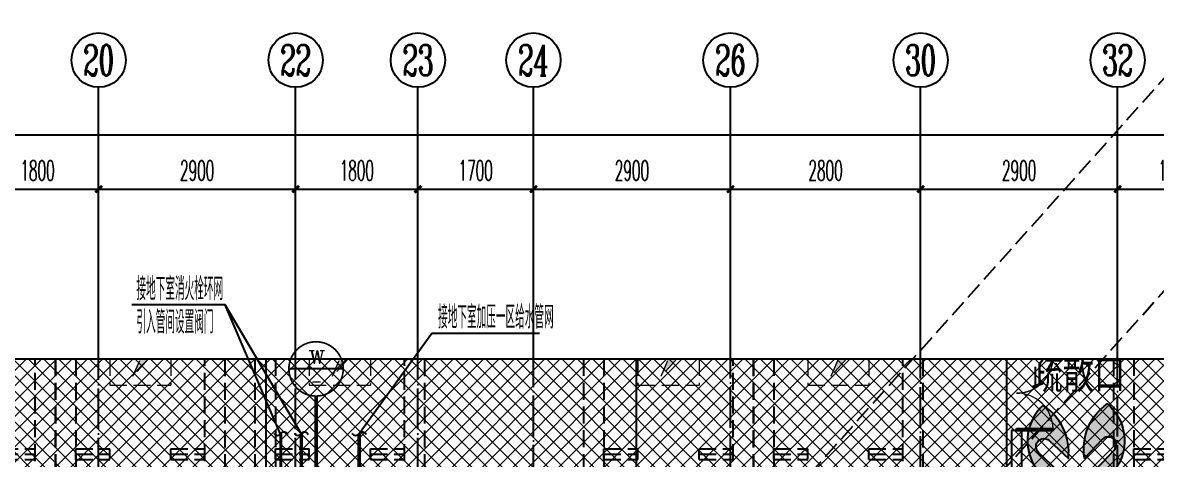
# Model space of a CAD drawing. Extents: x 27938 to 1507990, y 110129 to 923079.
# Drawn here: x 686473 to 703161, y 587550 to 593981 of the extents above; entities that cross this region are included whole.
import ezdxf
from ezdxf.enums import TextEntityAlignment as Align
from ezdxf.xclip import XClip

# ---------------------------------------------------------------- set-up
doc = ezdxf.new("R2010")
doc.units = 0
doc.header["$LTSCALE"] = 1000
doc.header["$MEASUREMENT"] = 0
doc.header["$XCLIPFRAME"] = 0
for name, pattern in [('5、6、7#楼参照$0$DASH', [0.35, 0.25, -0.1]), ('__DASH', [0.35, 0.25, -0.1]), ('DASH', [0.35, 0.25, -0.1]), ('DOTE', [2.4200000000000004, 2, -0.2, 0.02, -0.2])]:
    doc.linetypes.add(name, pattern=pattern)
for name, color, linetype in [('----建筑底图', 8, 'Continuous'), ('0-R疏散口', 20, 'Continuous'), ('AXIS', 3, 'Continuous'), ('AXIS_TEXT', 7, 'Continuous'), ('DIM_不分区消火栓', 1, 'Continuous'), ('DIM_雨水', 4, 'Continuous'), ('DOTE', 1, 'Continuous'), ('EQUIP_不分区消火栓', 7, 'Continuous'), ('EQUIP_给水', 7, 'Continuous'), ('HS-A-停车位（标准）', 9, 'Continuous'), ('HS-A-墙-砖', 2, 'Continuous'), ('PIPE-不分区消火栓', 1, 'TG_X'), ('PIPE-压力废', 31, 'YF'), ('PIPE-给水中', 72, 'J2'), ('WINDOW', 4, 'Continuous'), ('WINDOW_TEXT', 7, 'Continuous'), ('疏散口', 20, 'Continuous')]:
    doc.layers.add(name, color=color, linetype=linetype)
doc.layers.add('AE-PARKING', color=70, linetype='5、6、7#楼参照$0$DASH', lineweight=13)
doc.layers.add('填充', color=251, linetype='Continuous', lineweight=5)
doc.styles.add('-宋体', font='', dxfattribs={"width": 0.8})
doc.styles.add('_TCH_AXIS', font='COMPLEX', dxfattribs={"bigfont": 'GBCBIG'})
doc.styles.add('_TCH_DIM_T3', font='SIMPLEX.shx', dxfattribs={"width": 0.4941176470588236, "bigfont": 'GBCBIG.shx'})
doc.styles.add('_TWT_CIRCLE', font='COMPLEX', dxfattribs={"width": 1.1, "height": 3.5, "bigfont": 'HZTXT'})
doc.styles.add('COMPLEX', font='COMPLEX')
doc.styles.get("Standard").update_dxf_attribs({"font": 'gbenor.shx', "bigfont": 'gbcbig.shx'})
doc.styles.add('TG_LINETYPE', font='SIMPLEX', dxfattribs={"width": 0.8, "height": 3, "bigfont": 'HZTXT'})
doc.styles.get('-宋体').set_extended_font_data('SimSun')
doc.linetypes.add('J2', pattern='A,3,-0.2,["J2",Standard,S=0.25,R=0,X=-0.1,Y=-0.115],-0.35', length=3.55)
doc.linetypes.add('TG_X', pattern='A,2,-0.229,["X",TG_LINETYPE,S=0.1,R=0,X=-0.229,Y=-0.15],0', length=2.229)
doc.linetypes.add('YF', pattern='A,3,-0.2,["YF",Standard,S=0.25,R=0,X=-0.1,Y=-0.115],-0.35', length=3.55)
doc.dimstyles.new('_TCH_ARCH&&100', dxfattribs={"dimtxt": 297.5, "dimasz": 100, "dimexe": 250, "dimexo": 300, "dimgap": 126.25, "dimtad": 1, "dimdec": 0, "dimzin": 0, "dimdsep": 46, "dimtxsty": '_TCH_DIM_T3', "dimblk": 'ARCHTICK', "dimcen": 0.09, "dimclrt": 4, "dimazin": 2, "dimtfac": 1, "dimtdec": 0, "dimtix": 1, "dimtmove": 2, "dimatfit": 3, "dimfxl": 100, "dimtolj": 1, "dimtzin": 0, "dimarcsym": 0})

# ---------------------------------------------------------------- blocks, each defined once
blk = doc.blocks.new('A$C25A378E3')
at = {"layer": 'HS-A-停车位（标准）', "color": 0, "linetype": 'DASH'}
for p, q in [((299.9288666398497, 4280.200665866025), (299.9276344913524, 4120.200664976728)), ((299.9282505712472, 4200.200665451237), (799.9279646449722, 4200.00894667895)), ((299.9288666398497, 4280.200665866025), (799.9285807174165, 4280.00894703425)), ((799.9285807174165, 4280.00894703425), (799.9273485837039, 4120.008946264163)), ((1699.929113851395, 4280.193678615266), (1699.927881702897, 4120.19367778569)), ((1699.928497782676, 4200.193678200361), (2199.928211856517, 4200.001959428308)), ((1699.929113851395, 4280.193678615266), (2199.928827928961, 4280.001959843212)), ((2199.928827928961, 4280.001959843212), (2199.927595795365, 4120.001958953799)), ((299.9276344913524, 4120.200664976728), (799.9273485837039, 4120.008946264163)), ((1699.927881702897, 4120.19367778569), (2199.927595795365, 4120.001958953799)), ((300.0205537431175, 1700.046125917463), (-199.9740653929766, 2550.049336581258)), ((2200.020893819514, 1700.035927985562), (2700.026429273654, 2550.032717227354))]:
    blk.add_line(p, q, dxfattribs=at)
for points in [[(1.164153218269348e-10, 5499.999999999884), (2499.999999842257, 5499.971898506512), (2499.938176556607, -0.02810114610474557), (-0.06182328553404659, 3.472669050097466e-07)], [(299.9943796824664, 4999.996627852321), (2199.994379562442, 4999.975270717288), (2199.938176575466, -0.02472896687686443), (299.9381766954903, -0.003371831844560802)]]:
    blk.add_lwpolyline(points, close=True, dxfattribs=at)
blk = doc.blocks.new('充电车位')
at = {"layer": 'AE-PARKING', "linetype": 'ByBlock'}
h = blk.add_hatch(color=0, dxfattribs=at)
h.dxf.hatch_style = 1
h.paths.add_polyline_path([(-1007586.192309124, -1042637.750552036), (-1007473.70691881, -1042375.484842397), (-1007689.223537753, -1042375.484842405), (-1007425.007632948, -1042030.478523538), (-1007514.574478829, -1042281.719792634), (-1007278.962196556, -1042297.991757713)])
at = {"layer": 'AE-PARKING', "color": 0}
for p, q in [((-1007928.602682202, -1041872.947363779), (-1007028.602682206, -1041872.947363779)), ((-1007928.602682199, -1041872.947363779), (-1007928.602682201, -1042772.947363771)), ((-1007028.602682203, -1041872.947363779), (-1007028.602682201, -1042772.947363771)), ((-1007928.602682204, -1042772.947363771), (-1007028.602682201, -1042772.947363771))]:
    blk.add_line(p, q, dxfattribs=at)
at = {"layer": 'AE-PARKING', "color": 0, "linetype": 'ByBlock'}
for p, q in [((-1007425.007632948, -1042030.478523538), (-1007689.223537753, -1042375.484842405)), ((-1007425.007632948, -1042030.478523538), (-1007514.574478829, -1042281.719792634)), ((-1007278.962196556, -1042297.991757713), (-1007586.192309124, -1042637.750552036)), ((-1007514.574478829, -1042281.719792634), (-1007278.962196556, -1042297.991757713)), ((-1007689.223537753, -1042375.484842405), (-1007473.70691881, -1042375.484842397)), ((-1007586.192309124, -1042637.750552036), (-1007473.70691881, -1042375.484842397))]:
    blk.add_line(p, q, dxfattribs=at)
blk = doc.blocks.new('A$C1DD019F9')
at = {"layer": '疏散口'}
h = blk.add_hatch(color=0, dxfattribs=at)
edge = h.paths.add_edge_path()
edge.add_line((1657.837590239942, 3315.723901660649), (367.3306208625436, 2025.216944172512))
edge.add_arc((562.7390984487897, 1829.808464785995), 276.3493204781321, 134.999999736071, 315.0000450135555)
edge.add_line((758.1477304548025, 1634.400139819365), (1381.488251060247, 2257.740654682275))
edge.add_arc((-487.2515846193137, 1989.868379143272), 1887.841129295078, -24.12321173134552, 8.157426411511608, ccw=False)
edge.add_arc((-487.2518275084583, 1989.868449001487), 1887.841379523462, 303.5961554791981, 335.8767893464231, ccw=False)
edge.add_arc((1657.83757689014, 1657.627985069564), 1658.095916591085, 89.99999953869542, 228.4172749558772, ccw=False)
h = blk.add_hatch(color=0, dxfattribs=at)
edge = h.paths.add_edge_path()
edge.add_line((1657.837590239942, 3315.723901660649), (2948.344559617341, 2025.216944172512))
edge.add_arc((2752.936082031095, 1829.808464785995), 276.3493204781321, -135.00004501355562, 45.000000263928996, ccw=False)
edge.add_line((2557.527450025082, 1634.400139819365), (1934.186929419636, 2257.740654682275))
edge.add_arc((3802.926765099197, 1989.868379143272), 1887.841129295078, 171.8425735884883, 204.1232117313454)
edge.add_arc((3802.927007988342, 1989.868449001489), 1887.841379523464, 204.123210653577, 236.403844520802)
edge.add_arc((1657.837603589745, 1657.627985069564), 1658.095916591085, 311.5827250441228, 450.0000004613047)
at = {"layer": '疏散口', "color": 0}
for points in [[(1657.837590239942, 3315.723901660649), (367.3306208625437, 2025.216944172512, 1.000000395120669), (758.1477304548025, 1634.400139819365), (1381.488251060247, 2257.740654682275, -0.1417897514410627), (1235.721885070204, 1218.307265423704, -0.141789732410033), (557.3581269979476, 417.3751685111782, -0.6899650482418342), (1657.837590239942, 3315.723901660649)], [(1657.837590239942, 3315.723901660649), (2948.344559617341, 2025.216944172512, -1.000000395120669), (2557.527450025082, 1634.400139819365), (1934.186929419636, 2257.740654682275, 0.1417897514410627), (2079.953295409679, 1218.307265423704, 0.141789732410033), (2758.317053481937, 417.3751685111782, 0.6899650482418342), (1657.837590239942, 3315.723901660649)]]:
    blk.add_lwpolyline(points, format="xyb", close=True, dxfattribs=at)
blk = doc.blocks.new('$DorLib2D$00000002')
at = {"color": 0}
for p, q in [((-0.5, -5.684341886080802e-17), (-0.5000000000000007, 0.4875)), ((-0.4750000000000007, 0.4875), (-0.5000000000000007, 0.4875)), ((-0.475, -2.842170943040401e-17), (-0.4750000000000007, 0.4875)), ((0.475, -2.842170943040401e-17), (0.4750000000000007, 0.4875)), ((0.4750000000000007, 0.4875), (0.5000000000000007, 0.4875)), ((0.5, -5.684341886080802e-17), (0.5000000000000007, 0.4875)), ((-0.5, -5.684341886080802e-17), (-0.475, -2.842170943040401e-17)), ((0.5, -5.684341886080802e-17), (0.475, -2.842170943040401e-17))]:
    blk.add_line(p, q, dxfattribs=at)
at = {"color": 0, "lineweight": 13}
for centre, start, end in [((-0.4875, -4.263256414560601e-17), 0, 88.53071641864632), ((0.4875, -4.263256414560601e-17), 91.4692835813537, 180)]:
    blk.add_arc(centre, 0.4875, start, end, dxfattribs=at)
blk = doc.blocks.new('A$C74D73064')
at = {"layer": '填充'}
h = blk.add_hatch(dxfattribs=at)
h.set_pattern_fill('ANSI37', color=0, scale=100, style=0)
h.set_pattern_definition([(45, (-58932.59737397294, 57522.26104246161), (-112.2532015133644, 112.2532015133644), []), (135, (-58932.59737397294, 57522.26104246161), (-112.2532015133644, -112.2532015133644), [])])
h.paths.add_polyline_path([(-1883.245113433339, 67422.2569481032), (-1883.252093272109, 65922.25253493642), (-4383.245926994132, 65922.25253493642), (-4383.245369886106, 63622.25836530142), (-1883.245802703255, 63622.25285050017), (-1883.24528038752, 61422.52731195209), (-6483.052808433014, 61422.52585154667), (-6483.05280949513, 58222.52356318047), (-1733.246660446981, 58222.52356434404), (-1733.24626368488, 57522.26107485557), (966.753737372579, 57522.26107486594), (966.756026635645, 59622.3238344139), (1116.760784007143, 59622.18834295194), (1116.758494829061, 61422.38938027527), (1116.757451275247, 61422.50371264853), (1116.764397479943, 67422.25361470424)], flags=16)
h.paths.add_polyline_path([(28617.14278763864, 63622.25619117322), (28617.14160993224, 65922.25169613352), (26117.14164649148, 65922.25689576706), (26117.1416480873, 67422.25584840844), (23117.14164120343, 67422.25584840844), (23116.79998006136, 61422.52643550967), (18516.80651622411, 61422.52497610822), (18516.80691676997, 58222.52649465378), (23266.79900160988, 58222.52649481338), (23266.798996764, 57522.26019841316), (25966.79899782146, 57522.26019842352), (25966.79899781779, 59622.25636482809), (26416.80034948542, 59622.25741134246), (26416.80034957407, 61422.52504180919), (26116.80271172413, 61422.50283620611), (26117.14164410619, 63622.25626530824)], flags=16)
h.paths.add_polyline_path([(-14883.24656480824, 70322.2568880918), (39116.74030273309, 70322.2568880918), (39116.74030273309, 50822.25688926864), (-14883.24656480824, 50822.25688926864)])
at = {"color": 0}
blk.add_lwpolyline([(-14883.24656480824, 70322.2568880918), (39116.74030273309, 70322.2568880918), (39116.74030273309, 50822.25688926864), (-14883.24656480824, 50822.25688926864)], close=True, dxfattribs=at)
at = {"layer": 'DOTE', "color": 0}
for p, q in [((16380.0351011306, 128076.6066358479), (16380.0351011306, 3986.254199284827)), ((21830.0351011306, 128076.6066358479), (21830.0351011306, 3986.254199284827)), ((27280.03510113072, 128076.6066358479), (27280.03510113072, 3986.254199284827))]:
    blk.add_line(p, q, dxfattribs=at)
at = {"layer": 'HS-A-墙-砖', "color": 0}
for p, q in [((27355.02886946577, 69268.65864008274), (27355.02805970305, 67319.43241198882)), ((27505.02886946574, 69268.65857776857), (27355.02886946577, 69268.65864008274)), ((27505.02814278642, 67519.42715750412), (27505.02886946574, 69268.65857776857))]:
    blk.add_line(p, q, dxfattribs=at)
at = {"layer": '0-R疏散口', "color": 169, "xscale": -0.4305656706515025, "yscale": 0.4305656706515025, "zscale": 0.4305656706515025, "rotation": 181.4259203059818}
blk.add_blockref('A$C1DD019F9', (27571.87661349843, 69811.8500763221), dxfattribs=at)
at = {"layer": 'AE-PARKING', "color": 169, "rotation": 359.9974937272497}
for p in [(1022054.149343826, 1112662.743278881), (1024992.076998554, 1112662.743279228), (1029829.211167111, 1112662.743279228), (1032329.149343826, 1112662.743278881)]:
    blk.add_blockref('充电车位', p, dxfattribs=at)
at = {"layer": 'HS-A-停车位（标准）', "color": 169, "linetype": 'DASH', "xscale": -0.9999999999999996, "rotation": 179.9993559612105}
for p in [(10780.09692437423, 73119.25646130368), (13280.03510108881, 73119.25646095606), (16217.9627558178, 73119.25646130368), (21055.09692437423, 73119.25646130368), (23555.03510108881, 73119.25646095606), (28855.10045642976, 73119.25646130368)]:
    blk.add_blockref('A$C25A378E3', p, dxfattribs=at)
at = {"layer": 'WINDOW', "color": 169, "xscale": -1100, "yscale": -1100, "zscale": -1100, "rotation": 89.99997619774147}
blk.add_blockref('$DorLib2D$00000002', (27430.02909795104, 69818.65860892594), dxfattribs=at)
at = {"layer": '0-R疏散口', "color": 0, "style": '-宋体', "width": 0.75}
blk.add_text('疏散口', height=450, dxfattribs=at).set_placement((27647.95893533726, 69880.72005112586))
at = {"layer": 'WINDOW_TEXT', "color": 0}
for s, height, p in [('FM', 7, (26988.68705276871, 69805.41009283526)), ('1221', 7, (26988.68705868782, 69819.65831978561)), ('甲', 6.75177304964539, (26988.68705664604, 69814.74342616858))]:
    blk.add_text(s, height=height, rotation=89.99997619774147, dxfattribs=at).set_placement(p)
blk = doc.blocks.new('HFHFTHFD')
at = {"layer": 'DOTE', "color": 0, "linetype": 'DOTE', "ltscale": 0.3}
for p, q in [((447416.5787015875, 601748.8100391305), (447416.5787015874, 612948.8100463543)), ((450316.5787016969, 601748.8100473222), (450316.5787016969, 612948.8100463543)), ((452116.5787017875, 601748.8100473222), (452116.578702373, 612948.8100463543)), ((453816.5787012345, 604548.8100388076), (453816.5787012078, 612948.8100463543)), ((456716.5787018152, 603949.0803065526), (456716.5787018152, 612948.8100463543)), ((459516.5787027521, 603949.0803065526), (459516.5787027522, 612948.8100463543)), ((462416.5787033328, 604548.8100388076), (462416.5787033596, 612948.8100463543))]:
    blk.add_line(p, q, dxfattribs=at)
blk = doc.blocks.new('_ArchTick')
at = {"color": 0, "linetype": 'ByBlock', "const_width": 0.4}
blk.add_lwpolyline([(-0.5, -0.5), (0.5, 0.5)], dxfattribs=at)
blk = doc.blocks.new('*D359')
at = {"layer": 'AXIS', "color": 0, "lineweight": -2}
for p, q in [((702591.7965476054, 589328.922483862), (702591.7965476054, 591778.9224838195)), ((704291.7965464683, 589328.922483777), (704291.7965464683, 591778.9224838195)), ((702591.7965476054, 591528.9224838195), (704291.7965464683, 591528.9224838195))]:
    blk.add_line(p, q, dxfattribs=at)
at = {"layer": 'Defpoints', "color": 0}
for p in [(704291.7965464683, 591528.9224838195), (702591.7965476054, 589028.922483862), (704291.7965464683, 589028.922483777)]:
    blk.add_point(p, dxfattribs=at)
at = {"layer": 'AXIS', "color": 0, "lineweight": -2, "xscale": 100, "yscale": 100, "zscale": 100, "rotation": 180}
blk.add_blockref('_ArchTick', (702591.7965476054, 591528.9224838195), dxfattribs=at)
at = {"layer": 'AXIS', "color": 0, "lineweight": -2, "xscale": 100, "yscale": 100, "zscale": 100}
blk.add_blockref('_ArchTick', (704291.7965464683, 591528.9224838195), dxfattribs=at)
at = {"layer": 'AXIS', "color": 4, "insert": (703441.7965470369, 591803.9224838195), "char_height": 297.5, "attachment_point": 5, "style": '_TCH_DIM_T3'}
blk.add_mtext('\\A1;1700', dxfattribs=at)
blk = doc.blocks.new('*D360')
at = {"layer": 'AXIS', "color": 0, "lineweight": -2}
for p, q in [((699691.7965470001, 589328.9224840071), (699691.7965470001, 591778.9224839346)), ((702591.7965476054, 589328.922483862), (702591.7965476054, 591778.9224839346)), ((699691.7965470001, 591528.9224839346), (702591.7965476054, 591528.9224839346))]:
    blk.add_line(p, q, dxfattribs=at)
at = {"layer": 'Defpoints', "color": 0}
for p in [(702591.7965476054, 591528.9224839346), (699691.7965470001, 589028.9224840071), (702591.7965476054, 589028.922483862)]:
    blk.add_point(p, dxfattribs=at)
at = {"layer": 'AXIS', "color": 0, "lineweight": -2, "xscale": 100, "yscale": 100, "zscale": 100, "rotation": 180}
blk.add_blockref('_ArchTick', (699691.7965470001, 591528.9224839346), dxfattribs=at)
at = {"layer": 'AXIS', "color": 0, "lineweight": -2, "xscale": 100, "yscale": 100, "zscale": 100}
blk.add_blockref('_ArchTick', (702591.7965476054, 591528.9224839346), dxfattribs=at)
at = {"layer": 'AXIS', "color": 4, "insert": (701141.7965473027, 591803.9224839346), "char_height": 297.5, "attachment_point": 5, "style": '_TCH_DIM_T3'}
blk.add_mtext('\\A1;2900', dxfattribs=at)
blk = doc.blocks.new('*D361')
at = {"layer": 'AXIS', "color": 0, "lineweight": -2}
for p, q in [((696891.796546063, 589328.922484147), (696891.796546063, 591778.922484077)), ((699691.7965470002, 589328.9224840071), (699691.7965470002, 591778.922484077)), ((696891.796546063, 591528.922484077), (699691.7965470002, 591528.922484077))]:
    blk.add_line(p, q, dxfattribs=at)
at = {"layer": 'Defpoints', "color": 0}
for p in [(699691.7965470002, 591528.922484077), (696891.796546063, 589028.922484147), (699691.7965470002, 589028.9224840071)]:
    blk.add_point(p, dxfattribs=at)
at = {"layer": 'AXIS', "color": 0, "lineweight": -2, "xscale": 100, "yscale": 100, "zscale": 100, "rotation": 180}
blk.add_blockref('_ArchTick', (696891.796546063, 591528.922484077), dxfattribs=at)
at = {"layer": 'AXIS', "color": 0, "lineweight": -2, "xscale": 100, "yscale": 100, "zscale": 100}
blk.add_blockref('_ArchTick', (699691.7965470002, 591528.922484077), dxfattribs=at)
at = {"layer": 'AXIS', "color": 4, "insert": (698291.7965465316, 591803.922484077), "char_height": 297.5, "attachment_point": 5, "style": '_TCH_DIM_T3'}
blk.add_mtext('\\A1;2800', dxfattribs=at)
blk = doc.blocks.new('*D362')
at = {"layer": 'AXIS', "color": 0, "lineweight": -2}
for p, q in [((693991.7965454573, 589328.9224842921), (693991.7965454573, 591778.9224842195)), ((696891.7965460629, 589328.922484147), (696891.7965460629, 591778.9224842195)), ((693991.7965454573, 591528.9224842195), (696891.7965460629, 591528.9224842195))]:
    blk.add_line(p, q, dxfattribs=at)
at = {"layer": 'Defpoints', "color": 0}
for p in [(696891.7965460629, 591528.9224842195), (693991.7965454573, 589028.9224842921), (696891.7965460629, 589028.922484147)]:
    blk.add_point(p, dxfattribs=at)
at = {"layer": 'AXIS', "color": 0, "lineweight": -2, "xscale": 100, "yscale": 100, "zscale": 100, "rotation": 180}
blk.add_blockref('_ArchTick', (693991.7965454573, 591528.9224842195), dxfattribs=at)
at = {"layer": 'AXIS', "color": 0, "lineweight": -2, "xscale": 100, "yscale": 100, "zscale": 100}
blk.add_blockref('_ArchTick', (696891.7965460629, 591528.9224842195), dxfattribs=at)
at = {"layer": 'AXIS', "color": 4, "insert": (695441.7965457601, 591803.9224842195), "char_height": 297.5, "attachment_point": 5, "style": '_TCH_DIM_T3'}
blk.add_mtext('\\A1;2900', dxfattribs=at)
blk = doc.blocks.new('*D363')
at = {"layer": 'AXIS', "color": 0, "lineweight": -2}
for p, q in [((692291.7965465947, 589328.922484377), (692291.7965465947, 591778.9224843346)), ((693991.7965454573, 589328.9224842921), (693991.7965454573, 591778.9224843346)), ((692291.7965465947, 591528.9224843346), (693991.7965454573, 591528.9224843346))]:
    blk.add_line(p, q, dxfattribs=at)
at = {"layer": 'Defpoints', "color": 0}
for p in [(693991.7965454573, 591528.9224843346), (692291.7965465947, 589028.922484377), (693991.7965454573, 589028.9224842921)]:
    blk.add_point(p, dxfattribs=at)
at = {"layer": 'AXIS', "color": 0, "lineweight": -2, "xscale": 100, "yscale": 100, "zscale": 100, "rotation": 180}
blk.add_blockref('_ArchTick', (692291.7965465947, 591528.9224843346), dxfattribs=at)
at = {"layer": 'AXIS', "color": 0, "lineweight": -2, "xscale": 100, "yscale": 100, "zscale": 100}
blk.add_blockref('_ArchTick', (693991.7965454573, 591528.9224843346), dxfattribs=at)
at = {"layer": 'AXIS', "color": 4, "insert": (693141.796546026, 591803.9224843346), "char_height": 297.5, "attachment_point": 5, "style": '_TCH_DIM_T3'}
blk.add_mtext('\\A1;1700', dxfattribs=at)
blk = doc.blocks.new('*D364')
at = {"layer": 'AXIS', "color": 0, "lineweight": -2}
for p, q in [((690491.7965459445, 589328.922484467), (690491.7965459445, 591778.9224844221)), ((692291.7965465947, 589328.922484377), (692291.7965465947, 591778.9224844221)), ((690491.7965459445, 591528.9224844221), (692291.7965465947, 591528.9224844221))]:
    blk.add_line(p, q, dxfattribs=at)
at = {"layer": 'Defpoints', "color": 0}
for p in [(692291.7965465947, 591528.9224844221), (690491.7965459445, 589028.922484467), (692291.7965465947, 589028.922484377)]:
    blk.add_point(p, dxfattribs=at)
at = {"layer": 'AXIS', "color": 0, "lineweight": -2, "xscale": 100, "yscale": 100, "zscale": 100, "rotation": 180}
blk.add_blockref('_ArchTick', (690491.7965459445, 591528.9224844221), dxfattribs=at)
at = {"layer": 'AXIS', "color": 0, "lineweight": -2, "xscale": 100, "yscale": 100, "zscale": 100}
blk.add_blockref('_ArchTick', (692291.7965465947, 591528.9224844221), dxfattribs=at)
at = {"layer": 'AXIS', "color": 4, "insert": (691391.7965462697, 591803.9224844221), "char_height": 297.5, "attachment_point": 5, "style": '_TCH_DIM_T3'}
blk.add_mtext('\\A1;1800', dxfattribs=at)
blk = doc.blocks.new('*D365')
at = {"layer": 'AXIS', "color": 0, "lineweight": -2}
for p, q in [((687591.796545835, 589328.9224846121), (687591.796545835, 591778.9224845396)), ((690491.7965459445, 589328.922484467), (690491.7965459445, 591778.9224845396)), ((687591.796545835, 591528.9224845396), (690491.7965459445, 591528.9224845396))]:
    blk.add_line(p, q, dxfattribs=at)
at = {"layer": 'Defpoints', "color": 0}
for p in [(690491.7965459445, 591528.9224845396), (687591.796545835, 589028.9224846121), (690491.7965459445, 589028.922484467)]:
    blk.add_point(p, dxfattribs=at)
at = {"layer": 'AXIS', "color": 0, "lineweight": -2, "xscale": 100, "yscale": 100, "zscale": 100, "rotation": 180}
blk.add_blockref('_ArchTick', (687591.796545835, 591528.9224845396), dxfattribs=at)
at = {"layer": 'AXIS', "color": 0, "lineweight": -2, "xscale": 100, "yscale": 100, "zscale": 100}
blk.add_blockref('_ArchTick', (690491.7965459445, 591528.9224845396), dxfattribs=at)
at = {"layer": 'AXIS', "color": 4, "insert": (689041.7965458897, 591803.9224845396), "char_height": 297.5, "attachment_point": 5, "style": '_TCH_DIM_T3'}
blk.add_mtext('\\A1;2900', dxfattribs=at)
blk = doc.blocks.new('*D366')
at = {"layer": 'AXIS', "color": 0, "lineweight": -2}
for p, q in [((685791.7965467199, 589328.9224847021), (685791.7965467199, 591778.922484657)), ((687591.796545835, 589328.9224846121), (687591.796545835, 591778.922484657)), ((685791.7965467199, 591528.922484657), (687591.796545835, 591528.922484657))]:
    blk.add_line(p, q, dxfattribs=at)
at = {"layer": 'Defpoints', "color": 0}
for p in [(687591.796545835, 591528.922484657), (685791.7965467199, 589028.9224847021), (687591.796545835, 589028.9224846121)]:
    blk.add_point(p, dxfattribs=at)
at = {"layer": 'AXIS', "color": 0, "lineweight": -2, "xscale": 100, "yscale": 100, "zscale": 100, "rotation": 180}
blk.add_blockref('_ArchTick', (685791.7965467199, 591528.922484657), dxfattribs=at)
at = {"layer": 'AXIS', "color": 0, "lineweight": -2, "xscale": 100, "yscale": 100, "zscale": 100}
blk.add_blockref('_ArchTick', (687591.796545835, 591528.922484657), dxfattribs=at)
at = {"layer": 'AXIS', "color": 4, "insert": (686691.7965462774, 591803.922484657), "char_height": 297.5, "attachment_point": 5, "style": '_TCH_DIM_T3'}
blk.add_mtext('\\A1;1800', dxfattribs=at)
blk = doc.blocks.new('*D379')
at = {"layer": 'AXIS', "color": 0, "lineweight": -2}
for p, q in [((660691.7965470682, 589328.9224834428), (660691.7965470682, 592578.9224847024)), ((710891.7965463717, 589328.9224834428), (710891.7965463717, 592578.9224847024)), ((660691.7965470682, 592328.9224847024), (710891.7965463717, 592328.9224847024))]:
    blk.add_line(p, q, dxfattribs=at)
at = {"layer": 'Defpoints', "color": 0}
for p in [(710891.7965463717, 592328.9224847024), (660691.7965470682, 589028.9224834428), (710891.7965463717, 589028.9224834428)]:
    blk.add_point(p, dxfattribs=at)
at = {"layer": 'AXIS', "color": 0, "lineweight": -2, "xscale": 100, "yscale": 100, "zscale": 100, "rotation": 180}
blk.add_blockref('_ArchTick', (660691.7965470682, 592328.9224847024), dxfattribs=at)
at = {"layer": 'AXIS', "color": 0, "lineweight": -2, "xscale": 100, "yscale": 100, "zscale": 100}
blk.add_blockref('_ArchTick', (710891.7965463717, 592328.9224847024), dxfattribs=at)
at = {"layer": 'AXIS', "color": 4, "insert": (685791.79654672, 592603.9224847024), "char_height": 297.5, "attachment_point": 5, "style": '_TCH_DIM_T3'}
blk.add_mtext('\\A1;50200', dxfattribs=at)
blk = doc.blocks.new('_AXISO')
at = {"color": 0}
blk.add_circle((0, 0), 0.5, dxfattribs=at)
at = {"layer": 'AXIS_TEXT', "color": 0, "style": 'COMPLEX', "width": 1.041666666666667}
blk.add_attdef('A', text='', height=0.56, dxfattribs=at).set_placement((-0.25, -0.28), (0.25, -0.28), align=Align.FIT)
blk = doc.blocks.new('$TwtSys$00000132')
at = {"elevation": 1e-08}
blk.add_lwpolyline([(6.933914376713801, -100.5893358396867, -0.5751828771836968), (0.2497698202205356, -0.03709529810350887, 0.6047454773259218), (-10.88806972766179, 100.5893358396855, 16.92482764669524)], format="xyb", dxfattribs=at)

msp = doc.modelspace()

# ---------------------------------------------------------------- linework, layer by layer
at = {"color": 8, "linetype": '__DASH'}
for p, q in [((696891.9914966241, 586028.9222383271), (714214.622180082, 605382.9577320362)), ((699691.9914955011, 586028.9222383276), (717014.622178959, 605382.9577320362))]:
    msp.add_line(p, q, dxfattribs=at)
at = {"layer": 'AXIS', "color": 8}
for p, q in [((687591.7965458351, 589028.9224846191), (687591.7965460352, 593028.9224846191)), ((690491.7965459446, 589028.9224844743), (690491.7965461444, 593028.9224844743)), ((692291.7965465946, 589028.9224852361), (692291.7965467944, 593028.9224852361)), ((693991.7965454572, 589028.9224842484), (693991.7965456573, 593028.9224842484)), ((696891.7965460629, 589028.9224841543), (696891.7965462627, 593028.9224841543)), ((699691.796547, 589028.9224840142), (699691.7965472001, 593028.9224840142)), ((702591.7965476055, 589028.9224838773), (702591.7965478057, 593028.9224838773))]:
    msp.add_line(p, q, dxfattribs=at)
at = {"layer": 'DIM_不分区消火栓'}
for p, q in [((689455.2872558265, 589823.2420071791), (688078.0482558266, 589823.2420071791)), ((690267.9666223924, 587920.570006102), (689455.2872558265, 589823.2420071791)), ((690575.0885156641, 587928.9224848921), (689455.2872558265, 589823.2420071791)), ((691425.051420366, 587929.1722546272), (692498.0760622378, 589407.0627214703)), ((692498.0760622378, 589407.0627214703), (694082.494139528, 589407.0627214703))]:
    msp.add_line(p, q, dxfattribs=at)
at = {"layer": 'DIM_雨水'}
msp.add_line((691191.9285053279, 588882.1300818183), (690391.9285053279, 588882.1300818183), dxfattribs=at)
at = {"layer": 'DIM_雨水', "const_width": 25}
msp.add_lwpolyline([(691191.9285053279, 588882.1300818183, 1), (690391.9285053279, 588882.1300818183, 1)], format="xyb", close=True, dxfattribs=at)
at = {"layer": 'PIPE-不分区消火栓', "const_width": 45}
for points in [[(690275.088515534, 586628.9224849157), (690275.0885156641, 587928.9224849221)], [(690575.088515534, 586628.9224848857), (690575.0885156641, 587928.9224848921)]]:
    msp.add_lwpolyline(points, dxfattribs=at)
at = {"layer": 'PIPE-压力废', "const_width": 55.00000000000001}
msp.add_lwpolyline([(690791.9285049433, 585778.929466737), (690791.9285052783, 588482.1300818183)], dxfattribs=at)
at = {"layer": 'PIPE-给水中', "const_width": 55.00000000000001}
msp.add_lwpolyline([(691425.0885156121, 587409.123021303), (691425.0885156641, 587928.9224848069)], dxfattribs=at)

# ---------------------------------------------------------------- block references
at = {"layer": '----建筑底图', "color": 169}
ref = msp.add_blockref('A$C74D73064', (673675.0431119021, 518706.6655966103), dxfattribs=at)
XClip(ref).set_block_clipping_path([(-14883.246564808185, 50822.2568892687), (39116.74030273309, 70322.2568880918)])
at = {"color": 169}
msp.add_blockref('HFHFTHFD', (240175.2178442443, -23919.88756165234), dxfattribs=at)
at = {"layer": 'AXIS', "color": 8}
ref = msp.add_blockref('_AXISO', (687591.7965460552, 593428.9224846191), dxfattribs=dict(at, xscale=800, yscale=800, zscale=800))
ref.add_attrib('A', '20', dxfattribs={"layer": 'AXIS_TEXT', "color": 8, "ltscale": 0.5, "height": 452.5483399593904, "style": '_TCH_AXIS', "width": 0.6176470588236336}).set_placement((687365.5223760755, 593202.6483146393), (687818.070716035, 593202.6483146393), align=Align.FIT)
ref = msp.add_blockref('_AXISO', (690491.7965461644, 593428.9224844743), dxfattribs=dict(at, xscale=800, yscale=800, zscale=800))
ref.add_attrib('A', '22', dxfattribs={"layer": 'AXIS_TEXT', "color": 8, "ltscale": 0.5, "height": 452.5483399593904, "style": '_TCH_AXIS', "width": 0.6176470588236335}).set_placement((690265.5223761847, 593202.6483144945), (690718.0707161442, 593202.6483144945), align=Align.FIT)
ref = msp.add_blockref('_AXISO', (692291.7965468144, 593428.9224852361), dxfattribs=dict(at, xscale=800, yscale=800, zscale=800))
ref.add_attrib('A', '23', dxfattribs={"layer": 'AXIS_TEXT', "color": 8, "ltscale": 0.5, "height": 452.5483399593904, "style": '_TCH_AXIS', "width": 0.6176470588236336}).set_placement((692065.5223768346, 593202.6483152563), (692518.0707167941, 593202.6483152563), align=Align.FIT)
ref = msp.add_blockref('_AXISO', (693991.7965456774, 593428.9224842484), dxfattribs=dict(at, xscale=800, yscale=800, zscale=800))
ref.add_attrib('A', '24', dxfattribs={"layer": 'AXIS_TEXT', "color": 8, "ltscale": 0.5, "height": 452.5483399593904, "style": '_TCH_AXIS', "width": 0.5833333333334317}).set_placement((693765.5223756976, 593202.6483142687), (694218.0707156571, 593202.6483142687), align=Align.FIT)
ref = msp.add_blockref('_AXISO', (696891.7965462827, 593428.9224841543), dxfattribs=dict(at, xscale=800, yscale=800, zscale=800))
ref.add_attrib('A', '26', dxfattribs={"layer": 'AXIS_TEXT', "color": 8, "ltscale": 0.5, "height": 452.5483399593904, "style": '_TCH_AXIS', "width": 0.6176470588236338}).set_placement((696665.522376303, 593202.6483141746), (697118.0707162624, 593202.6483141746), align=Align.FIT)
ref = msp.add_blockref('_AXISO', (699691.7965472201, 593428.9224840142), dxfattribs=dict(at, xscale=800, yscale=800, zscale=800))
ref.add_attrib('A', '30', dxfattribs={"layer": 'AXIS_TEXT', "color": 8, "ltscale": 0.5, "height": 452.5483399593904, "style": '_TCH_AXIS', "width": 0.6363636363637437}).set_placement((699465.5223772404, 593202.6483140344), (699918.0707171998, 593202.6483140344), align=Align.FIT)
ref = msp.add_blockref('_AXISO', (702591.7965478257, 593428.9224838773), dxfattribs=dict(at, xscale=800, yscale=800, zscale=800))
ref.add_attrib('A', '32', dxfattribs={"layer": 'AXIS_TEXT', "color": 8, "ltscale": 0.5, "height": 452.5483399593904, "style": '_TCH_AXIS', "width": 0.6363636363637436}).set_placement((702365.522377846, 593202.6483138975), (702818.0707178054, 593202.6483138975), align=Align.FIT)
at = {"layer": 'EQUIP_不分区消火栓', "yscale": -1, "rotation": 89.99999999426466}
for p in [(690275.0885156641, 587928.9224849221), (690575.0885156641, 587928.9224848921)]:
    msp.add_blockref('$TwtSys$00000132', p, dxfattribs=at)
at = {"layer": 'EQUIP_给水', "yscale": -1, "rotation": 89.99999999426466}
msp.add_blockref('$TwtSys$00000132', (691425.0885156641, 587928.922484807), dxfattribs=at)

# ---------------------------------------------------------------- texts
at = {"layer": 'DIM_不分区消火栓', "color": 7, "style": '_TCH_DIM_T3', "width": 0.4941176470588236}
for s, p in [('接地下室消火栓环网', (688148.0482558266, 589893.2420071791)), ('引入管间设置阀门', (688148.0482558266, 589403.2420071791)), ('接地下室加压一区给水管网', (692588.4891332702, 589477.0627214703))]:
    msp.add_text(s, height=337.5886524822695, dxfattribs=at).set_placement(p)
at = {"layer": 'DIM_雨水', "color": 7, "style": '_TWT_CIRCLE'}
for s, height, width, p, p2 in [('W', 193.2723349702158, 1.210000000000053, (690680.566826607, 588958.4953884889), (690925.562519793, 588958.4953884889)), ('-', 206.9854468473848, 0.9411111111106459, (690716.0338414839, 588600.8452110394), (690883.0021019407, 588600.8452110394))]:
    msp.add_text(s, height=height, dxfattribs=dict(at, width=width)).set_placement(p, p2, align=Align.FIT)

# ---------------------------------------------------------------- dimensions: what is measured, and where the dimension line sits
at = {"layer": 'AXIS', "color": 8}
for p1, p2, distance, picture, middle in [((660691.7965470682, 589028.9224834428), (710891.7965463717, 589028.9224834428), 3300.000001259614, '*D379', (685791.79654672, 592603.9224847024)), ((685791.7965467199, 589028.9224847021), (687591.796545835, 589028.9224846121), 2500.0000000449368, '*D366', (686691.7965462774, 591803.922484657)), ((687591.796545835, 589028.9224846121), (690491.7965459445, 589028.922484467), 2500.0000000725267, '*D365', (689041.7965458897, 591803.9224845396)), ((690491.7965459445, 589028.922484467), (692291.7965465947, 589028.922484377), 2500.0000000450523, '*D364', (691391.7965462697, 591803.9224844221)), ((692291.7965465947, 589028.922484377), (693991.7965454573, 589028.9224842921), 2500.000000042492, '*D363', (693141.796546026, 591803.9224843346)), ((693991.7965454573, 589028.9224842921), (696891.7965460629, 589028.922484147), 2500.0000000725267, '*D362', (695441.7965457601, 591803.9224842195)), ((696891.796546063, 589028.922484147), (699691.7965470002, 589028.9224840071), 2500.0000000699656, '*D361', (698291.7965465316, 591803.922484077)), ((699691.7965470001, 589028.9224840071), (702591.7965476054, 589028.922483862), 2500.0000000725267, '*D360', (701141.7965473027, 591803.9224839346)), ((702591.7965476054, 589028.922483862), (704291.7965464683, 589028.922483777), 2500.000000042492, '*D359', (703441.7965470369, 591803.9224838195))]:
    dim = msp.add_aligned_dim(p1=p1, p2=p2, distance=distance, dimstyle='_TCH_ARCH&&100', dxfattribs=at)
    dim.commit()
    dim.dimension.update_dxf_attribs({"geometry": picture, "text_midpoint": middle})

doc.saveas('drawing.dxf')
